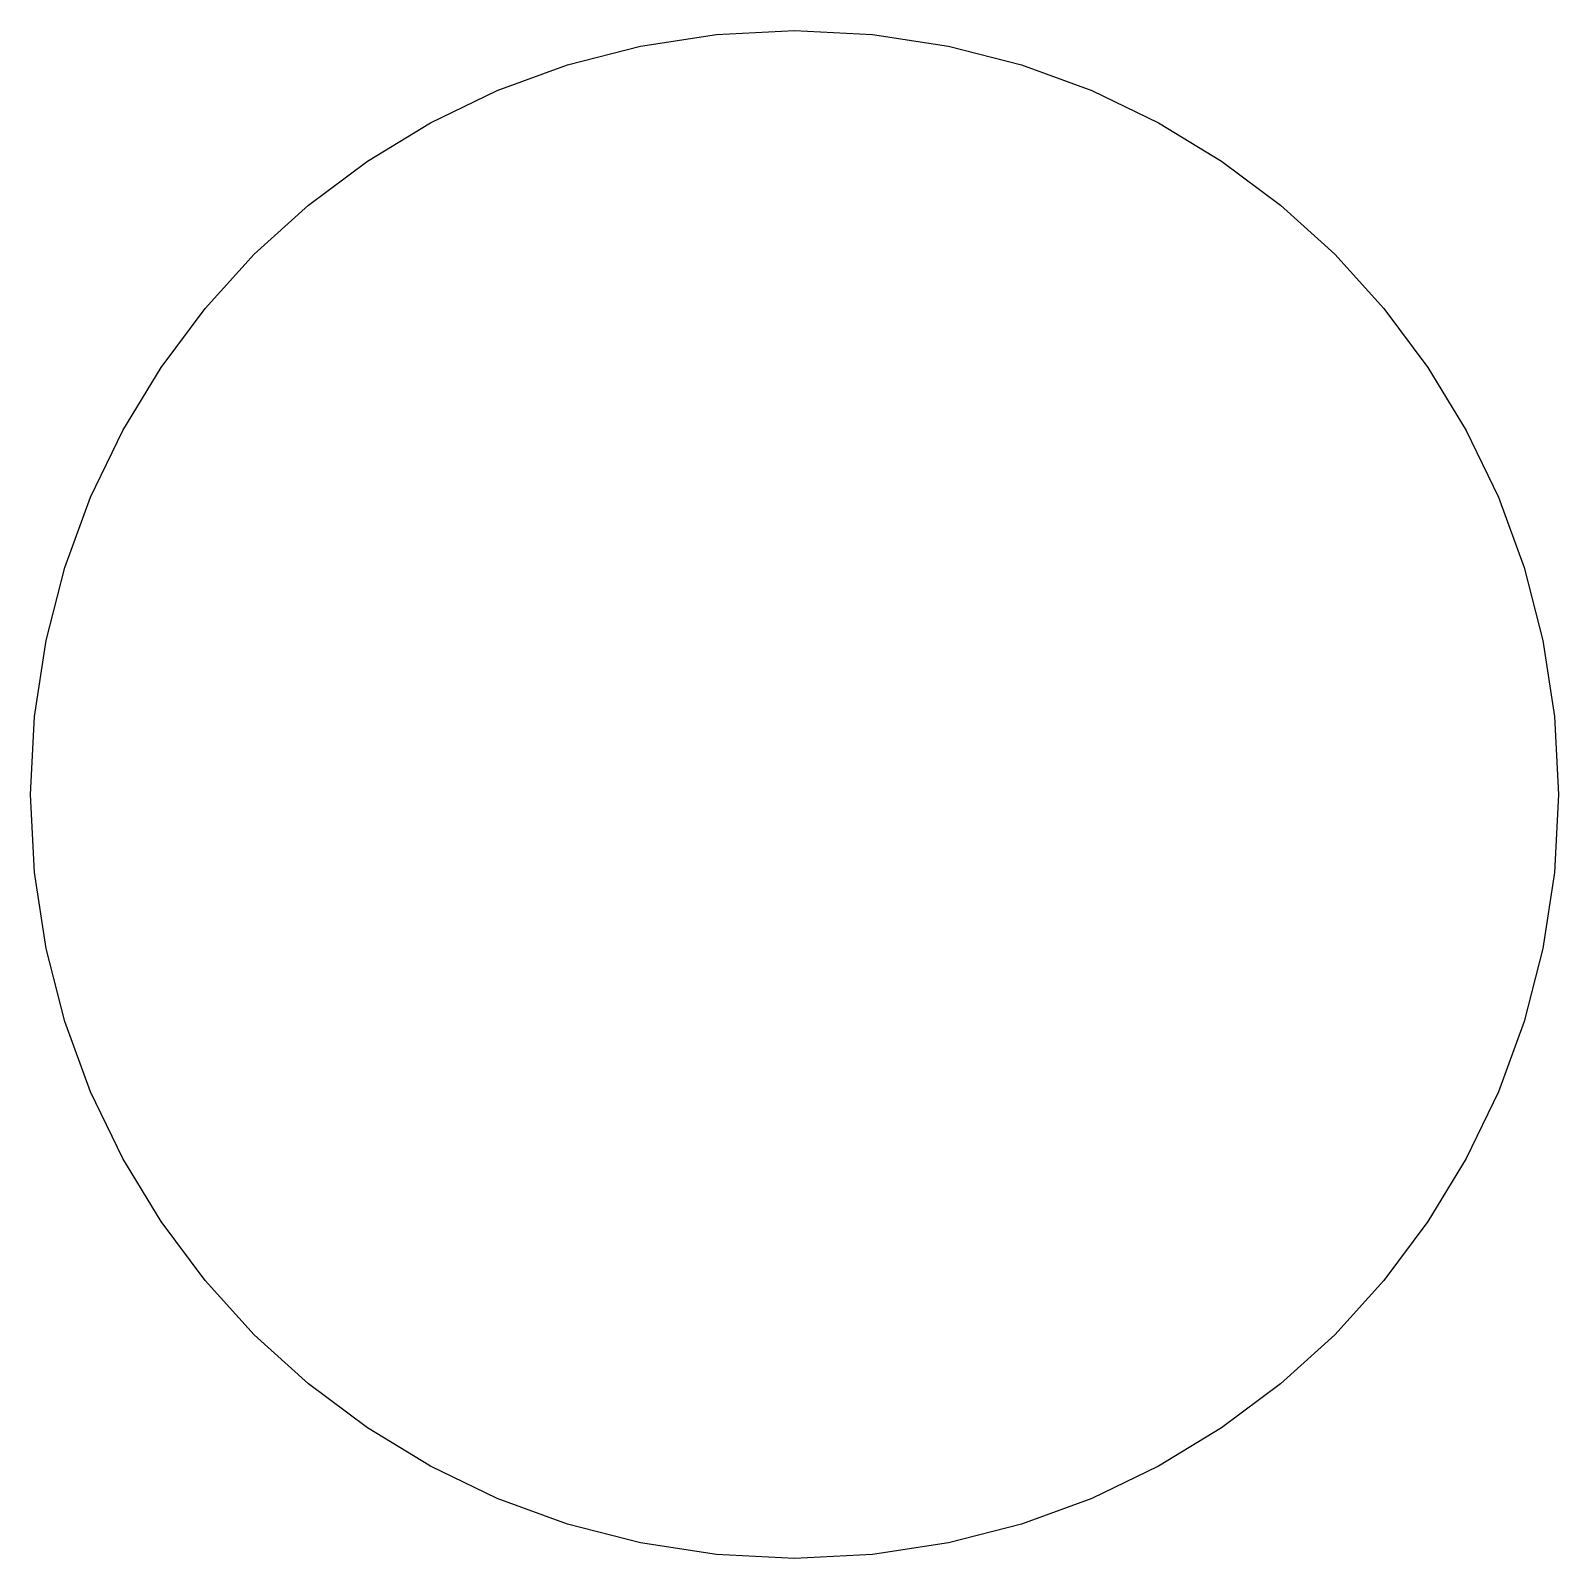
# Model space of a CAD drawing. Extents: x 2.5 to 45.5, y 2.5 to 45.5.
import ezdxf

# ---------------------------------------------------------------- set-up
doc = ezdxf.new("R2010")
doc.units = 0
doc.header["$MEASUREMENT"] = 0
doc.layers.add('_U_30EC_U_30A4_U_30E4_U_35', color=7, linetype='CONTINUOUS')

msp = doc.modelspace()

# ---------------------------------------------------------------- linework, layer by layer
at = {"layer": '_U_30EC_U_30A4_U_30E4_U_35', "color": 29}
msp.add_lwpolyline([(45.54, 24.04), (45.429, 21.842), (45.103, 19.707), (44.573, 17.647), (43.85, 15.671), (42.945, 13.792), (41.868, 12.019), (40.63, 10.364), (39.243, 8.837), (37.716, 7.45), (36.061, 6.212), (34.288, 5.135), (32.409, 4.23), (30.433, 3.507), (28.373, 2.977), (26.238, 2.651), (24.04, 2.54), (21.842, 2.651), (19.707, 2.977), (17.647, 3.507), (15.671, 4.23), (13.792, 5.135), (12.019, 6.212), (10.364, 7.45), (8.837, 8.837), (7.45, 10.364), (6.212, 12.019), (5.135, 13.792), (4.23, 15.671), (3.507, 17.647), (2.977, 19.707), (2.651, 21.842), (2.54, 24.04), (2.651, 26.238), (2.977, 28.373), (3.507, 30.433), (4.23, 32.409), (5.135, 34.288), (6.212, 36.061), (7.45, 37.716), (8.837, 39.243), (10.364, 40.63), (12.019, 41.868), (13.792, 42.945), (15.671, 43.85), (17.647, 44.573), (19.707, 45.103), (21.842, 45.429), (24.04, 45.54), (26.238, 45.429), (28.373, 45.103), (30.433, 44.573), (32.409, 43.85), (34.288, 42.945), (36.061, 41.868), (37.716, 40.63), (39.243, 39.243), (40.63, 37.716), (41.868, 36.061), (42.945, 34.288), (43.85, 32.409), (44.573, 30.433), (45.103, 28.373), (45.429, 26.238), (45.54, 24.04), (45.54, 24.04)], dxfattribs=at)

doc.saveas('drawing.dxf')
